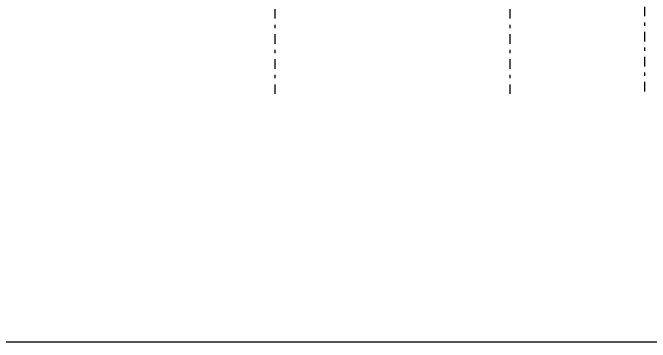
# Model space of a CAD drawing. Header units: millimetres. Extents: x 3781 to 4924, y 1639 to 1721.
# Drawn here: x 4237.09 to 4257.45, y 1639.4 to 1649.94 of the extents above; entities that cross this region are included whole.
import ezdxf

# ---------------------------------------------------------------- set-up
doc = ezdxf.new("R2010")
doc.units = ezdxf.units.MM
doc.linetypes.add('CENTER', pattern=[0.7, 0.3, -0.2, 0, -0.2])
doc.layers.add('1amobla', color=2, linetype='Continuous')
doc.layers.add('EJE-ESTRUCTURA', color=1, linetype='CENTER')
doc.layers.add('Vidrio', color=2, linetype='Continuous', lineweight=30)

# ---------------------------------------------------------------- blocks, each defined once
blk = doc.blocks.new('estructura etapa 3')
at = {"layer": 'EJE-ESTRUCTURA'}
for p, q in [((-56.404, -6655.279), (-56.404, -6714.839)), ((-68.2, -6655.354), (-68.2, -6714.914)), ((-60.702, -6655.354), (-60.702, -6714.914)), ((-60.702, -6655.354), (-60.702, -6714.914))]:
    blk.add_line(p, q, dxfattribs=at)

msp = doc.modelspace()

# ---------------------------------------------------------------- linework, layer by layer
at = {"layer": '1amobla', "color": 7, "linetype": 'Continuous', "ltscale": 0.3, "true_color": 0xffffff}
msp.add_lwpolyline([(4214.399, 1712.387), (4272.847, 1712.387), (4272.847, 1639.402), (4214.399, 1639.402)], close=True, dxfattribs=at)

# ---------------------------------------------------------------- block references
at = {"layer": 'Vidrio'}
msp.add_blockref('estructura etapa 3', (4313.668, 8362.202), dxfattribs=at)

doc.saveas('drawing.dxf')
